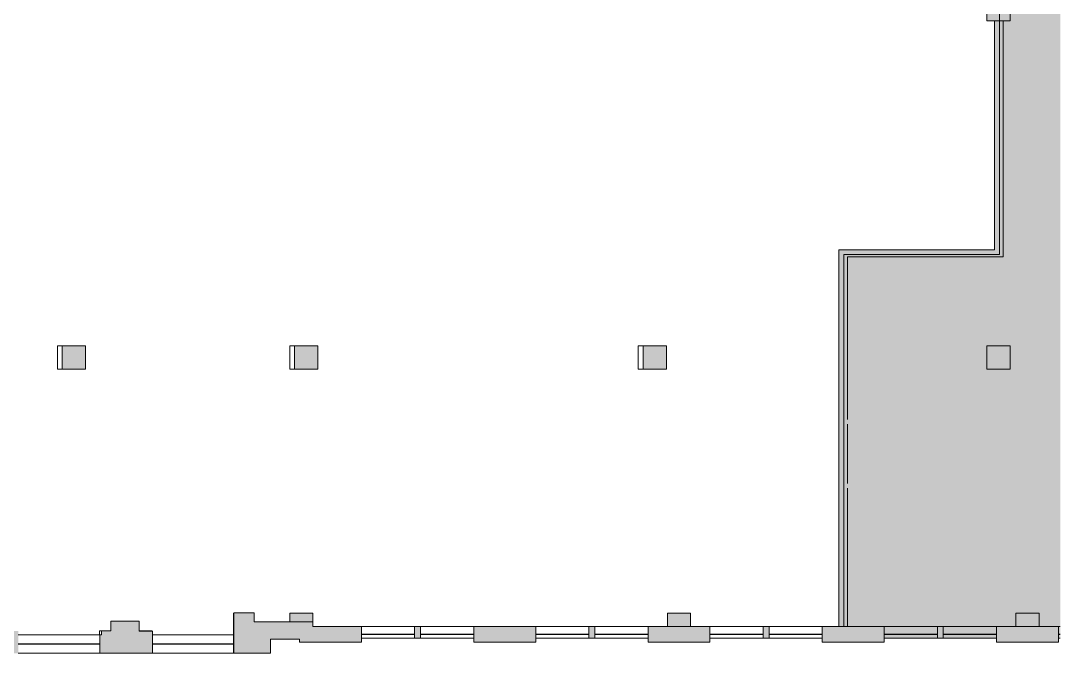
# Model space of a CAD drawing. Header units: inches. Extents: x 0 to 1865, y 0 to 1094.
# Drawn here: x 791 to 1865, y 0 to 653 of the extents above; entities that cross this region are included whole.
import ezdxf

# ---------------------------------------------------------------- set-up
doc = ezdxf.new("R2010")
doc.units = ezdxf.units.IN
doc.header["$MEASUREMENT"] = 0
for name, color, linetype, lineweight in [('_DEMISING WALLS', 7, 'Continuous', 9), ('A-DETL', 90, 'Continuous', 9), ('A-DETL-GENF', 92, 'Continuous', 9), ('A-WALL-PATT', 111, 'Continuous', 13), ('B-CL', 7, 'Continuous', 9), ('CORE', 7, 'Continuous', 9), ('I-WALL', 2, 'Continuous', 13), ('S-COLS', 52, 'Continuous', 13), ('Victor Bldg - 5th Floor_LINK_dwg', 8, 'Continuous', 9), ('WINDOWS', 7, 'Continuous', 9), ('WINDOWS SILL', 7, 'Continuous', 9)]:
    doc.layers.add(name, color=color, linetype=linetype, lineweight=lineweight)

# ---------------------------------------------------------------- blocks, each defined once
blk = doc.blocks.new('Victor Bldg - 5th Floor_LINK_dwg-6972324-Level XX  DEMOLITION')
at = {"layer": '_DEMISING WALLS'}
for p, q in [((1645, 236.5), (1645, 175.5)), ((1645, 170.5), (1645, 27.5))]:
    blk.add_line(p, q, dxfattribs=at)
at = {"layer": '_DEMISING WALLS', "flags": 128}
blk.add_lwpolyline([(1805.9, 653.4), (1805.9, 409.5), (1645, 409.5), (1645, 241.5)], dxfattribs=at)
at = {"layer": 'B-CL'}
for p, q in [((829, 317.5), (834, 317.5)), ((1069, 317.5), (1074, 317.5)), ((1429, 317.5), (1434.1, 317.5))]:
    blk.add_line(p, q, dxfattribs=at)
at = {"layer": 'B-CL', "flags": 128}
for points in [[(834, 293.5), (829, 293.5), (829, 317.5)], [(1074, 293.5), (1069, 293.5), (1069, 317.5)], [(1434.1, 293.5), (1429, 293.5), (1429, 317.5)]]:
    blk.add_lwpolyline(points, dxfattribs=at)
at = {"layer": 'CORE'}
for p, q in [((872.7, 23.1), (872.7, 19)), ((874.8, 23.1), (872.7, 23.1))]:
    blk.add_line(p, q, dxfattribs=at)
at = {"layer": 'CORE', "flags": 128}
for points in [[(1011, 19), (1011, 29), (1011, 41.5), (1011.1, 41.5)], [(927, 22.8), (927, 23.1), (913.5, 23.1)], [(1011, 17.5), (1011, 29), (1011, 19), (1011, 0), (1011.1, 0)], [(1011.1, 9.6), (1011, 9.6), (1011, 29)]]:
    blk.add_lwpolyline(points, dxfattribs=at)
at = {"layer": 'WINDOWS'}
for p, q in [((1143, 19.8), (1198, 19.8)), ((1143, 19.5), (1198, 19.5)), ((1204, 19.8), (1259, 19.8)), ((1204, 19.5), (1259, 19.5)), ((1323.1, 19.8), (1378, 19.8)), ((1323.1, 19.5), (1378, 19.5)), ((1384, 19.8), (1439, 19.8)), ((1384, 19.5), (1439, 19.5)), ((1503, 19.8), (1558, 19.8)), ((1503, 19.5), (1558, 19.5)), ((1564, 19.8), (1619, 19.8)), ((1564, 19.5), (1619, 19.5)), ((1683, 19.8), (1738, 19.8)), ((1683, 19.5), (1738, 19.5)), ((1744, 19.8), (1799, 19.8)), ((1744, 19.5), (1799, 19.5)), ((1863, 19.8), (1864.7, 19.8)), ((1863, 19.5), (1864.7, 19.5)), ((788.7, 9.6), (872.7, 9.6)), ((788.7, 9.4), (872.7, 9.4)), ((927.1, 9.6), (1011, 9.6)), ((927.1, 9.4), (1011, 9.4))]:
    blk.add_line(p, q, dxfattribs=at)
at = {"layer": 'WINDOWS SILL'}
for p, q in [((1143, 27.5), (1198, 27.5)), ((1204, 27.5), (1259, 27.5)), ((1323.1, 27.5), (1378, 27.5)), ((1384, 27.5), (1439, 27.5)), ((1503, 27.5), (1558, 27.5)), ((1564, 27.5), (1619, 27.5)), ((1683, 27.5), (1738, 27.5)), ((1744, 27.5), (1799, 27.5)), ((1863, 27.5), (1864.7, 27.5)), ((788.7, 19), (872.7, 19)), ((927.1, 19), (1011, 19)), ((1143, 15.5), (1198, 15.5)), ((1204, 15.5), (1259, 15.5)), ((1323.1, 15.5), (1378, 15.5)), ((1384, 15.5), (1439, 15.5)), ((1503, 15.5), (1558, 15.5)), ((1564, 15.5), (1619, 15.5)), ((1683, 15.5), (1738, 15.5)), ((1744, 15.5), (1799, 15.5)), ((1863, 15.5), (1864.7, 15.5)), ((788.7, 0), (872.7, 0)), ((927.1, 0), (1011, 0))]:
    blk.add_line(p, q, dxfattribs=at)
blk = doc.blocks.new('Concrete-Rectangular-Column - 24_ X 24_-6973359-Level XX  DEMOLITION')
at = {"layer": 'S-COLS', "lineweight": 9}
blk.add_hatch(color=7, dxfattribs=at).paths.add_polyline_path([(12, -12), (12, 12), (-12, 12), (-12, -12)], flags=0)
at = {"layer": 'S-COLS', "color": 8, "lineweight": 20}
for p, q in [((12, 12), (-12, 12)), ((-12, 12), (-12, -12)), ((12, -12), (12, 12)), ((-12, -12), (12, -12))]:
    blk.add_line(p, q, dxfattribs=at)
blk = doc.blocks.new('Concrete-Rectangular-Column - 24_ X 24_-V3-Level XX  DEMOLITION')
at = {"layer": 'S-COLS', "lineweight": 9}
blk.add_hatch(color=7, dxfattribs=at).paths.add_polyline_path([(-2, 3.1), (12, 3.1), (12, 12), (-12, 12), (-12, 3.1), (-7, 3.1)], flags=0)
at = {"layer": 'S-COLS', "color": 8, "lineweight": 20}
for p, q in [((12, 12), (-12, 12)), ((-12, 12), (-12, 3.1)), ((12, 3.1), (12, 12))]:
    blk.add_line(p, q, dxfattribs=at)
blk = doc.blocks.new('Concrete-Rectangular-Column - 24_ X 24_-V4-Level XX  DEMOLITION')
at = {"layer": 'S-COLS', "lineweight": 9}
blk.add_hatch(color=7, dxfattribs=at).paths.add_polyline_path([(12, -2), (12, 12), (-12, 12), (-12, -2)], flags=0)
at = {"layer": 'S-COLS', "color": 8, "lineweight": 20}
for p, q in [((12, 12), (-12, 12)), ((-12, 12), (-12, -2)), ((12, -2), (12, 12))]:
    blk.add_line(p, q, dxfattribs=at)

msp = doc.modelspace()

# ---------------------------------------------------------------- hatches: boundary and pattern name
at = {"layer": 'A-DETL-GENF'}
h = msp.add_hatch(color=254, dxfattribs=at)
h.paths.add_polyline_path([(1864.7, 15.5), (1864.7, 749.5), (1858.1, 749.5), (1858.1, 714.2), (1802, 714.2), (1802, 677.4), (1813, 677.4), (1813, 653.4), (1802, 653.4), (1802, 411.9), (1641.1, 411.9), (1641.1, 27.5), (1683, 27.5), (1683, 15.5), (1738, 15.5), (1738, 27.5), (1744, 27.5), (1744, 15.5), (1799, 15.5), (1799, 27.5), (1819, 27.5), (1819, 41.5), (1843, 41.5), (1843, 27.5), (1863, 27.5), (1863, 15.5)], flags=0)
h.paths.add_polyline_path([(1799, 293.5), (1789, 293.5), (1789, 317.5), (1813, 317.5), (1813, 293.5), (1801.1, 293.5)], flags=0)
h.paths.add_polyline_path([(1491.5, 813), (1491.7, 813), (1491.7, 1093.8), (1321.5, 1093.8), (1321.5, 1013.5), (1323.9, 1013.5), (1323.9, 1014.2), (1325.4, 1014.2), (1325.4, 1013.6), (1325.9, 1013.6), (1325.9, 1012.1), (1325.4, 1012.1), (1325.4, 1008.5), (1361.6, 1008.5), (1361.6, 1012.1), (1361.1, 1012.1), (1361.1, 1013.6), (1361.6, 1013.6), (1361.6, 1014.2), (1363.1, 1014.2), (1363.1, 1013.5), (1381.5, 1013.5), (1381.5, 1064.8), (1383, 1064.8), (1383, 1064.4), (1391, 1064.4), (1391, 1039), (1407, 1039), (1407, 1034.5), (1464.5, 1034.5), (1464.5, 1037), (1485, 1037), (1485, 1064.4), (1491.5, 1064.4), (1491.5, 1001.5), (1485, 1001.5), (1485, 1029), (1464.5, 1029), (1464.5, 1030.5), (1407, 1030.5), (1407, 1027), (1391, 1027), (1391, 930.5), (1485, 930.5), (1485, 959.5), (1491.5, 959.5), (1491.5, 897.5), (1485, 897.5), (1485, 926.5), (1395, 926.5), (1395, 906.5), (1391, 906.5), (1391, 826.5), (1485, 826.5), (1485, 855.5), (1491.5, 855.5), (1491.5, 813.3)], flags=0)
h.paths.add_polyline_path([(1488.3, 813), (1488.5, 813), (1488.5, 814.5), (1488.3, 814.5), (1488.3, 813.5)], flags=0)
h.paths.add_polyline_path([(1286.6, 813), (1286.6, 815.6), (1286.1, 815.6), (1286.1, 817.1), (1286.6, 817.1), (1286.6, 817.8), (1288.1, 817.8), (1288.1, 817), (1290.8, 817), (1290.8, 856.6), (1295.9, 856.6), (1295.9, 865.1), (1290.8, 865.1), (1290.8, 912.4), (1294.3, 912.4), (1294.3, 868.6), (1318, 868.6), (1318, 912.4), (1315.4, 912.4), (1315.4, 912.5), (993.1, 912.5), (993.1, 951.5), (990.4, 951.5), (990.4, 950.8), (988.9, 950.8), (988.9, 956.1), (988.4, 956.2), (988.4, 957.6), (988.9, 957.6), (988.9, 958.3), (990.4, 958.3), (990.4, 957.5), (993.1, 957.5), (993.1, 1017.1), (1016.5, 1017.1), (1016.5, 1037.5), (1036, 1037.5), (1036, 1093.8), (867.4, 1093.8), (867.4, 957.5), (951.2, 957.5), (951.2, 958.3), (952.7, 958.3), (952.7, 957.6), (953.2, 957.6), (953.2, 956.1), (952.7, 956.1), (952.7, 950.8), (951.2, 950.8), (951.2, 951.5), (833.6, 951.5), (833.6, 907.5), (848.8, 907.5), (848.8, 908.2), (850.3, 908.2), (850.3, 905.4), (850.8, 905.4), (850.8, 904), (886.1, 904), (886.1, 905.4), (886.6, 905.4), (886.6, 908.2), (888.1, 908.2), (888.1, 907.5), (902.8, 907.5), (902.8, 951.3), (907.3, 951.3), (907.3, 817.6), (1002.9, 817.6), (1002.9, 818.3), (1004.4, 818.3), (1004.4, 814.4), (1004.9, 814.4), (1004.9, 813), (1040.1, 813), (1040.1, 814.4), (1040.6, 814.4), (1040.6, 818.3), (1042.1, 818.3), (1042.1, 817.6), (1052, 817.6), (1052, 813.1), (1042.1, 813.1), (1042.1, 813), (1052.5, 813), (1052.5, 912.4), (1058.5, 912.4), (1058.5, 817), (1248.9, 817), (1248.9, 817.8), (1250.4, 817.8), (1250.4, 817.1), (1250.9, 817.1), (1250.9, 815.6), (1250.4, 815.6), (1250.4, 813), (1286.5, 813)], flags=0)
h.paths.add_polyline_path([(962.9, 813), (1002.9, 813), (1002.9, 813.1), (902.8, 813.1), (902.8, 813), (929.7, 813)], flags=0)
h.paths.add_polyline_path([(1633.8, 813.3), (1633.8, 814.5), (1633.5, 814.5), (1633.5, 813.3)], flags=0)
h.paths.add_polyline_path([(1321.5, 817), (1321.5, 865.1), (1299.4, 865.1), (1299.4, 817), (1303.1, 817)], flags=0)
h.paths.add_polyline_path([(1295.9, 817), (1295.9, 853.1), (1294.3, 853.1), (1294.3, 817)], flags=0)
h.paths.add_polyline_path([(1737.1, 817.8), (1864.7, 817.8), (1864.7, 994.5), (1842, 994.5), (1842, 1002.5), (1843.5, 1002.5), (1843.5, 1093.8), (1737.1, 1093.8), (1737.1, 932.5), (1737.2, 932.5), (1737.2, 924.5), (1737.1, 924.5), (1737.1, 826.5), (1737.1, 826.5), (1737.1, 818.5)], flags=0)
h.paths.add_polyline_path([(1710.5, 817.8), (1710.5, 826.5), (1730.6, 826.5), (1730.6, 924.5), (1710.5, 924.5), (1710.5, 926.5), (1657.5, 926.5), (1657.5, 924.5), (1637, 924.5), (1637, 897.5), (1630.5, 897.5), (1630.5, 855.5), (1637, 855.5), (1637, 826.5), (1657.5, 826.5), (1657.5, 817.8)], flags=0)
h.paths.add_polyline_path([(1321.5, 912.4), (1321.5, 927.6), (1321.4, 927.6), (1321.4, 912.4)], flags=0)
h.paths.add_polyline_path([(996.6, 916), (1023.2, 916), (1023.2, 936.5), (1026.4, 936.5), (1026.4, 1013.5), (1016.5, 1013.5), (1016.5, 1013.6), (996.6, 1013.6), (996.6, 927.4)], flags=0)
h.paths.add_polyline_path([(1047.2, 924.5), (1208, 924.5), (1208, 932.5), (1047.2, 932.5)], flags=0)
h.paths.add_polyline_path([(1213, 924.5), (1315.4, 924.5), (1315.4, 924.6), (1257.2, 924.6), (1257.2, 956.7), (1213, 956.7), (1213, 924.6)], flags=0)
h.paths.add_polyline_path([(1291.8, 927.6), (1318, 927.6), (1318, 927.9), (1317.3, 927.9), (1317.3, 929.4), (1317.9, 929.4), (1317.9, 929.9), (1319.4, 929.9), (1319.4, 929.4), (1321.5, 929.4), (1321.5, 965.7), (1319.4, 965.7), (1319.4, 965.2), (1317.9, 965.2), (1317.9, 965.7), (1317.3, 965.7), (1317.3, 967.2), (1318, 967.2), (1318, 1004.1), (1261, 1004.1), (1261, 1009.1), (1318, 1009.1), (1318, 1066.1), (1042, 1066.1), (1042, 936.5), (1090, 936.5), (1090, 960.5), (1095, 960.5), (1095, 936.5), (1208, 936.5), (1208, 960.7), (1261.2, 960.7), (1261.2, 927.6), (1279.4, 927.6)], flags=0)
h.paths.add_polyline_path([(1710.5, 930.5), (1710.5, 932.5), (1730.6, 932.5), (1730.6, 1093.8), (1630.5, 1093.8), (1630.5, 1064.5), (1637, 1064.5), (1637, 1001.5), (1630.5, 1001.5), (1630.5, 959.5), (1637, 959.5), (1637, 932.5), (1657.5, 932.5), (1657.5, 930.5), (1699, 930.5)], flags=0)
h.paths.add_polyline_path([(1029.9, 936.5), (1038.5, 936.5), (1038.5, 1013.5), (1029.9, 1013.5), (1029.9, 938.8)], flags=0)
h.paths.add_polyline_path([(853, 957.5), (861.9, 957.5), (861.9, 1093.8), (838, 1093.8), (838, 1037.5), (853, 1037.5), (853, 1013.5), (838, 1013.5), (838, 957.5)], flags=0)
h.paths.add_polyline_path([(1848, 1002.5), (1864.7, 1002.5), (1864.7, 1045.5), (1848, 1045.5), (1848, 1026.5)], flags=0)
h.paths.add_polyline_path([(694.1, 1017), (765, 1017), (765, 1093.8), (12, 1093.8), (12, 1064.5), (34.1, 1064.5), (34.1, 1017), (493.1, 1017), (493.1, 1037.5), (517.1, 1037.5), (517.1, 1017), (668.6, 1017)], flags=0)
h.paths.add_polyline_path([(1848, 1052), (1864.7, 1052), (1864.7, 1093.8), (1848, 1093.8)], flags=0)
h.paths.add_polyline_path([(1042, 1070.1), (1318, 1070.1), (1318, 1080.1), (1042, 1080.1)], flags=0)
h.paths.add_polyline_path([(1318, 1084.1), (1318, 1093.8), (1042, 1093.8), (1042, 1084.1), (1279.4, 1084.1)], flags=0)
h = msp.add_hatch(color=7, dxfattribs=at)
h.paths.add_polyline_path([(596.3, 0), (650.5, 0), (650.5, 23.1), (648.3, 23.1), (648.3, 33.1), (614, 33.1), (614, 23.1), (596.3, 23.1)], flags=0)
h.paths.add_polyline_path([(510.6, 0), (512.3, 0), (512.3, 23.1), (510.3, 23.1), (510.3, 26.1), (479.3, 26.1), (479.3, 23.1), (411, 23.1), (411, 4), (418, 4), (418, 0), (507.1, 0)], flags=0)
h.paths.add_polyline_path([(751.3, 0), (788.8, 0), (788.8, 23.1), (780.9, 23.1), (780.9, 56), (751.3, 56), (751.3, 23.1), (734.5, 23.1), (734.5, 0)], flags=0)
h.paths.add_polyline_path([(293, 0), (338, 0), (338, 4), (349.1, 4), (349.1, 23.1), (273, 23.1), (273, 4), (280, 4), (280, 0), (285.5, 0)], flags=0)
h.paths.add_polyline_path([(927.1, 0), (927.1, 22.8), (913.5, 22.8), (913.5, 33.1), (884.2, 33.1), (884.2, 23.1), (874.7, 23.1), (874.7, 19), (872.8, 19), (872.8, 0), (913.5, 0)], flags=0)
h.paths.add_polyline_path([(1011.1, 0), (1049, 0), (1049, 14.5), (1079, 14.5), (1079, 11.5), (1143, 11.5), (1143, 27.5), (1093, 27.5), (1093, 32.6), (1032.1, 32.6), (1032.1, 41.6), (1011.1, 41.6), (1011.1, 14.5)], flags=0)
h.paths.add_polyline_path([(62, 0), (62, 4), (69, 4), (69, 23.1), (22.1, 23.1), (22.1, 74.5), (4, 74.5), (4, 66), (0, 66), (0, 0), (22.1, 0)], flags=0)
h.paths.add_polyline_path([(200, 0), (200, 4), (211.1, 4), (211.1, 23.1), (135, 23.1), (135, 4), (142, 4), (142, 0), (143.5, 0)], flags=0)
h.paths.add_polyline_path([(1259, 11.5), (1323.1, 11.5), (1323.1, 27.5), (1259, 27.5), (1259, 15.5)], flags=0)
h.paths.add_polyline_path([(1459, 11.5), (1503, 11.5), (1503, 27.5), (1439, 27.5), (1439, 11.5), (1458.1, 11.5)], flags=0)
h.paths.add_polyline_path([(1619, 11.5), (1683, 11.5), (1683, 27.5), (1619, 27.5), (1619, 15.5)], flags=0)
h.paths.add_polyline_path([(1813, 11.5), (1863, 11.5), (1863, 27.5), (1799, 27.5), (1799, 11.5), (1802, 11.5)], flags=0)
h.paths.add_polyline_path([(1558, 15.5), (1564, 15.5), (1564, 27.5), (1558, 27.5)], flags=0)
h.paths.add_polyline_path([(1378, 15.5), (1384, 15.5), (1384, 27.5), (1378, 27.5)], flags=0)
h.paths.add_polyline_path([(1198, 15.5), (1204, 15.5), (1204, 27.5), (1198, 27.5)], flags=0)
h.paths.add_polyline_path([(1744, 15.5), (1744, 27.5), (1738, 27.5), (1738, 15.5)], flags=0)
h.paths.add_polyline_path([(22.1, 123.5), (22.1, 170.4), (34.1, 170.4), (34.1, 224.5), (12, 224.5), (12, 212.5), (0, 212.5), (0, 132), (4, 132), (4, 123.5)], flags=0)
h.paths.add_polyline_path([(12, 310.5), (34.1, 310.5), (34.1, 392.5), (12, 392.5), (12, 380.5), (3.5, 380.5), (3.5, 322.5), (12, 322.5)], flags=0)
h.paths.add_polyline_path([(12, 478.5), (34.1, 478.5), (34.1, 560.5), (12, 560.5), (12, 548.5), (3.5, 548.5), (3.5, 490.5), (12, 490.5)], flags=0)
h.paths.add_polyline_path([(34.1, 646.5), (34.1, 728.5), (12, 728.5), (12, 716.5), (3.5, 716.5), (3.5, 658.5), (12, 658.5), (12, 646.5)], flags=0)
h.paths.add_polyline_path([(12, 814.5), (34.1, 814.5), (34.1, 896.5), (12, 896.5), (12, 884.5), (3.5, 884.5), (3.5, 826.5), (12, 826.5)], flags=0)
h.paths.add_polyline_path([(12, 982.5), (34.1, 982.5), (34.1, 1064.5), (12, 1064.5), (12, 1052.5), (3.5, 1052.5), (3.5, 994.5), (12, 994.5)], flags=0)
at = {"layer": 'A-WALL-PATT', "lineweight": 9}
for points in [[(1797, 411.9), (1802, 411.9), (1802, 653.4), (1797, 653.4), (1797, 416.9)], [(1636.1, 411.9), (1797, 411.9), (1797, 416.9), (1636.1, 416.9)], [(1641.1, 27.5), (1641.1, 411.9), (1636.1, 411.9), (1636.1, 27.5)]]:
    msp.add_hatch(color=7, dxfattribs=at).paths.add_polyline_path(points, flags=0)

# ---------------------------------------------------------------- linework, layer by layer
at = {"layer": 'A-DETL'}
for p, q in [((1802, 714.2), (1802, 411.9)), ((1802, 411.9), (1641.1, 411.9)), ((1641.1, 411.9), (1641.1, 27.5)), ((913.5, 33.1), (884.2, 33.1)), ((884.2, 33.1), (884.2, 23.1)), ((913.5, 22.8), (913.5, 33.1)), ((1032.1, 41.6), (1011.1, 41.6)), ((1011.1, 41.6), (1011.1, 0)), ((1032.1, 32.6), (1032.1, 41.6)), ((1093, 32.6), (1032.1, 32.6)), ((1093, 27.5), (1093, 32.6)), ((884.2, 23.1), (874.7, 23.1)), ((874.7, 23.1), (874.7, 19)), ((927.1, 22.8), (913.5, 22.8)), ((927.1, 0), (927.1, 22.8)), ((1143, 27.5), (1093, 27.5)), ((1143, 11.5), (1143, 27.5)), ((1204, 27.5), (1198, 27.5)), ((1198, 27.5), (1198, 15.5)), ((1204, 15.5), (1204, 27.5)), ((1323.1, 27.5), (1259, 27.5)), ((1259, 27.5), (1259, 11.5)), ((1323.1, 11.5), (1323.1, 27.5)), ((1384, 27.5), (1378, 27.5)), ((1378, 27.5), (1378, 15.5)), ((1384, 15.5), (1384, 27.5)), ((1503, 27.5), (1439, 27.5)), ((1439, 27.5), (1439, 11.5)), ((1503, 11.5), (1503, 27.5)), ((1564, 27.5), (1558, 27.5)), ((1558, 27.5), (1558, 15.5)), ((1564, 15.5), (1564, 27.5)), ((1683, 27.5), (1619, 27.5)), ((1619, 27.5), (1619, 11.5)), ((1683, 11.5), (1683, 27.5)), ((1744, 27.5), (1738, 27.5)), ((1738, 27.5), (1738, 15.5)), ((1744, 15.5), (1744, 27.5)), ((1863, 27.5), (1799, 27.5)), ((1799, 27.5), (1799, 11.5)), ((1863, 11.5), (1863, 27.5)), ((872.8, 19), (872.8, 0)), ((874.7, 19), (872.8, 19)), ((1049, 0), (1049, 14.5)), ((1049, 14.5), (1079, 14.5)), ((1079, 14.5), (1079, 11.5)), ((1079, 11.5), (1143, 11.5)), ((1198, 15.5), (1204, 15.5)), ((1259, 11.5), (1323.1, 11.5)), ((1378, 15.5), (1384, 15.5)), ((1439, 11.5), (1503, 11.5)), ((1558, 15.5), (1564, 15.5)), ((1619, 11.5), (1683, 11.5)), ((1683, 15.5), (1738, 15.5)), ((1738, 15.5), (1744, 15.5)), ((1744, 15.5), (1799, 15.5)), ((1799, 11.5), (1863, 11.5)), ((1863, 15.5), (1864.7, 15.5)), ((872.8, 0), (927.1, 0)), ((1011.1, 0), (1049, 0))]:
    msp.add_line(p, q, dxfattribs=at)
at = {"layer": 'I-WALL', "color": 8, "lineweight": 20}
for p, q in [((1797, 653.4), (1797, 416.9)), ((1802, 411.9), (1802, 653.4)), ((1797, 416.9), (1636.1, 416.9)), ((1636.1, 416.9), (1636.1, 27.5)), ((1641.1, 411.9), (1802, 411.9)), ((1641.1, 27.5), (1641.1, 411.9))]:
    msp.add_line(p, q, dxfattribs=at)

# ---------------------------------------------------------------- block references
at = {"layer": 'S-COLS', "lineweight": 9}
for name, p in [('Concrete-Rectangular-Column - 24_ X 24_-6973359-Level XX  DEMOLITION', (1801, 665.4)), ('Concrete-Rectangular-Column - 24_ X 24_-6973359-Level XX  DEMOLITION', (846, 305.5)), ('Concrete-Rectangular-Column - 24_ X 24_-6973359-Level XX  DEMOLITION', (1086, 305.5)), ('Concrete-Rectangular-Column - 24_ X 24_-6973359-Level XX  DEMOLITION', (1446.1, 305.5)), ('Concrete-Rectangular-Column - 24_ X 24_-6973359-Level XX  DEMOLITION', (1801, 305.5)), ('Concrete-Rectangular-Column - 24_ X 24_-V3-Level XX  DEMOLITION', (1081, 29.5)), ('Concrete-Rectangular-Column - 24_ X 24_-V4-Level XX  DEMOLITION', (1471, 29.5)), ('Concrete-Rectangular-Column - 24_ X 24_-V4-Level XX  DEMOLITION', (1831, 29.5))]:
    msp.add_blockref(name, p, dxfattribs=at)
at = {"layer": 'Victor Bldg - 5th Floor_LINK_dwg', "color": 7}
msp.add_blockref('Victor Bldg - 5th Floor_LINK_dwg-6972324-Level XX  DEMOLITION', (0, 0), dxfattribs=at)

doc.saveas('drawing.dxf')
